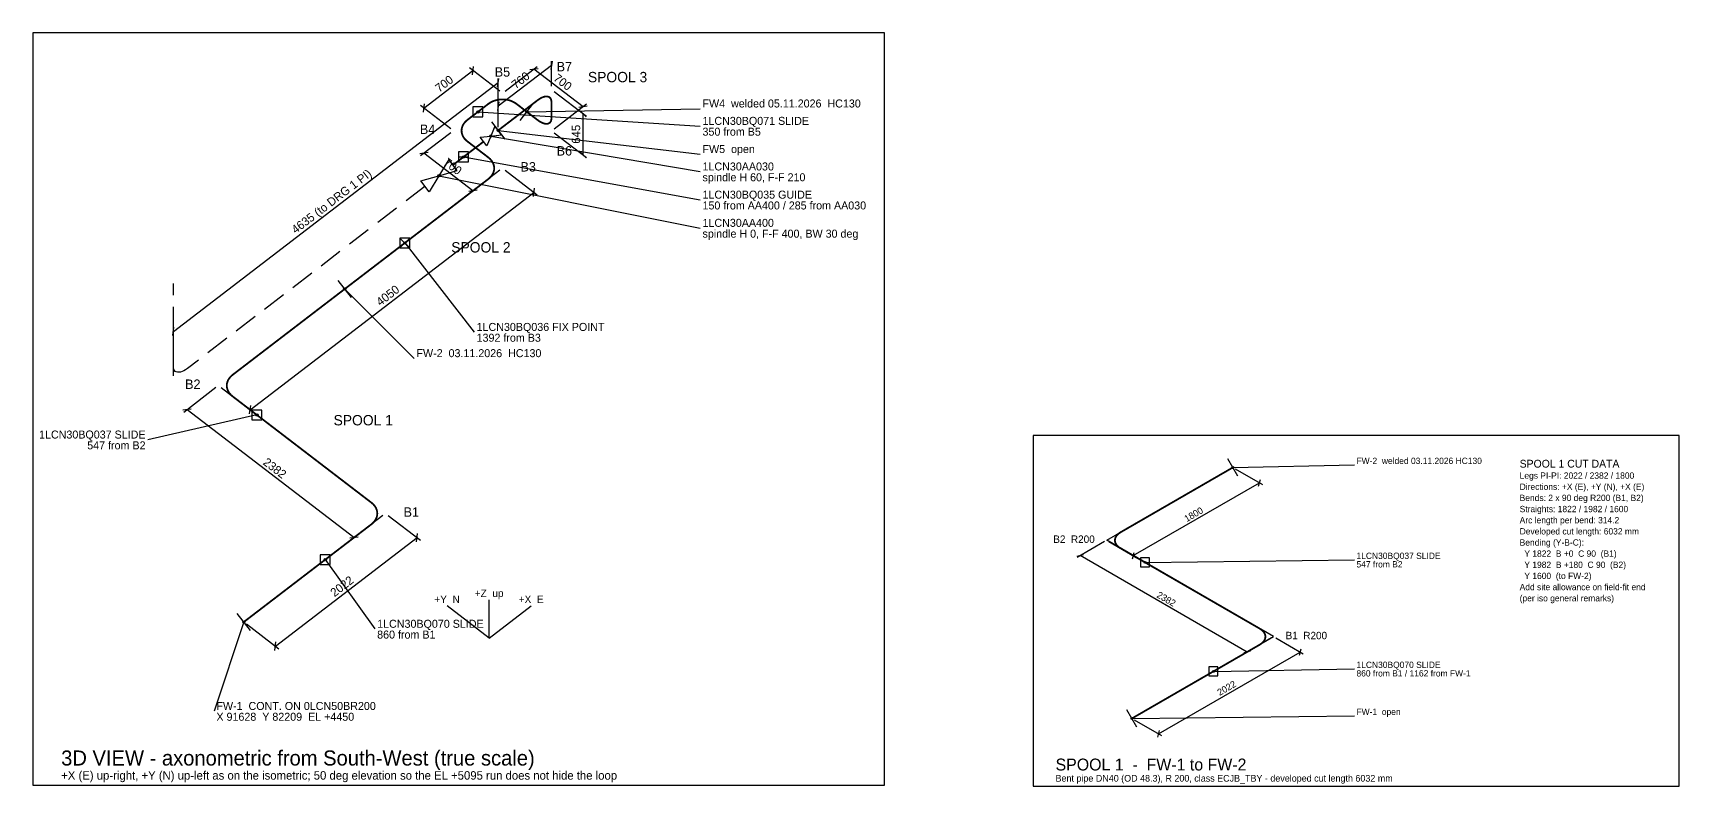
# Model space of a CAD drawing. Extents: x 0 to 61455, y 30 to 7631.
# Drawn here: x 30337 to 46945, y 30 to 7631 of the extents above; entities that cross this region are included whole.
import ezdxf
from ezdxf.enums import TextEntityAlignment as Align

# ---------------------------------------------------------------- set-up
doc = ezdxf.new("R2010")
doc.units = 0
doc.header["$LTSCALE"] = 20
doc.linetypes.add('DASHED', pattern=[18, 12, -6])
for name, color, linetype in [('ANNOT', 7, 'CONTINUOUS'), ('D-DIM', 7, 'CONTINUOUS'), ('D-DRG1-CONTEXT', 9, 'DASHED'), ('D-LEADER', 8, 'CONTINUOUS'), ('D-NORTH', 7, 'CONTINUOUS'), ('D-PIPE-ITEM8', 8, 'CONTINUOUS'), ('D-PIPE-SPOOL1', 5, 'CONTINUOUS'), ('D-PIPE-SPOOL2', 30, 'CONTINUOUS'), ('D-PIPE-SPOOL3', 3, 'CONTINUOUS'), ('D-SUPPORT', 2, 'CONTINUOUS'), ('D-TEXT', 7, 'CONTINUOUS'), ('D-VALVE', 1, 'CONTINUOUS'), ('D-WELD-DONE', 4, 'CONTINUOUS'), ('D-WELD-OPEN', 6, 'CONTINUOUS'), ('FRAME', 7, 'CONTINUOUS')]:
    doc.layers.add(name, color=color, linetype=linetype)

msp = doc.modelspace()

# ---------------------------------------------------------------- linework, layer by layer
at = {"layer": 'ANNOT'}
for points in [[(41170.5298, 2510.6407), (42443.322, 3245.4805)], [(42854.8582, 1538.2026), (41170.5298, 2510.6407)], [(41425.0882, 712.7325), (42854.8582, 1538.2026)]]:
    msp.add_lwpolyline(points, dxfattribs=at)
at = {"layer": 'D-DIM'}
for p, q in [((35574.379, 7345.8566), (35563.1506, 7261.0979)), ((35568.7648, 7092.468), (35568.7648, 7346.2273)), ((34281.8305, 6872.1236), (34776.8052, 7251.2962)), ((35047.3947, 7044.0126), (34742.8683, 7277.2934)), ((34771.191, 7208.9169), (34782.4194, 7293.6756)), ((35025.7495, 7087.2562), (35036.9778, 7172.0149)), ((35568.7648, 7303.4773), (35031.3636, 6891.8041)), ((35031.3636, 6680.7948), (35031.3636, 7172.3855)), ((35100.1854, 7044.0126), (35425.925, 7293.5436)), ((35349.6088, 7261.9323), (35434.3674, 7273.1606)), ((35391.9881, 7267.5465), (35886.9629, 6888.3738)), ((31753.9237, 4618.9709), (35031.3636, 7129.6355)), ((35595.1601, 7038.998), (35920.8997, 6789.467)), ((34552.42, 6664.84), (34247.8936, 6898.1207)), ((34276.2163, 6829.7442), (34287.4446, 6914.5029)), ((35036.9778, 6934.1834), (35025.7495, 6849.4248)), ((35031.3636, 6680.7948), (35031.3636, 6934.5541)), ((35595.1601, 6664.84), (35920.8997, 6914.371)), ((35844.5835, 6882.7596), (35929.3422, 6893.988)), ((35917.1914, 6785.2356), (35856.7343, 6845.6927)), ((35886.9629, 6400.8661), (35886.9629, 6815.4641)), ((34552.42, 6624.4), (34247.8936, 6391.1192)), ((35595.1601, 6624.4), (35920.8997, 6374.869)), ((34324.2098, 6422.7305), (34239.4511, 6411.5022)), ((34776.8052, 6037.9437), (34281.8305, 6417.1164)), ((35917.1914, 6370.6376), (35856.7343, 6431.0946)), ((35047.3947, 6245.2273), (34742.8683, 6011.9466)), ((35100.1854, 6245.2273), (35425.925, 5995.6963)), ((32528.2056, 3827.9088), (35391.9881, 6021.6935)), ((34819.1845, 6043.5579), (34734.4259, 6032.3295)), ((35386.3739, 5979.3141), (35397.6023, 6064.0728)), ((31748.3095, 4576.5915), (31759.5379, 4661.3502)), ((31753.9237, 4170.1302), (31753.9237, 4661.7209)), ((32183.6123, 4051.4427), (31857.8727, 3801.9117)), ((32236.4029, 4051.4427), (32562.1425, 3801.9117)), ((31934.1889, 3833.523), (31849.4302, 3822.2946)), ((33576.1379, 2537.6384), (31891.8095, 3827.9088)), ((32522.5915, 3785.5295), (32533.8198, 3870.2882)), ((42466.0552, 3232.3556), (42741.251, 3073.4728)), ((41439.2304, 2355.5078), (42712.0226, 3090.3477)), ((42703.2874, 3057.748), (42720.7578, 3122.9473)), ((33867.9406, 2761.1723), (33542.201, 2511.6413)), ((33920.7313, 2761.1723), (34246.4709, 2511.6413)), ((32782.7641, 1442.3712), (34212.534, 2537.6384)), ((33618.5172, 2543.2526), (33533.7586, 2532.0243)), ((34206.9198, 2495.2591), (34218.1482, 2580.0178)), ((41147.7966, 2497.5158), (40872.6008, 2338.6329)), ((41193.263, 2497.5158), (41468.4588, 2338.6329)), ((40934.4289, 2364.243), (40869.2296, 2346.7726)), ((42586.1576, 1383.0698), (40901.8292, 2355.5078)), ((41430.4952, 2322.9082), (41447.9656, 2388.1075)), ((32490.9614, 1665.905), (32816.7009, 1416.374)), ((42832.1249, 1525.0777), (42556.9291, 1366.1949)), ((42877.5914, 1525.0777), (43152.7872, 1366.1949)), ((32777.1499, 1399.9918), (32788.3783, 1484.7505)), ((41693.7888, 557.5996), (43123.5587, 1383.0698)), ((42618.7572, 1391.8049), (42553.5579, 1374.3346)), ((43114.8235, 1350.4701), (43132.2939, 1415.6694)), ((41447.8215, 699.6076), (41723.0172, 540.7248)), ((41685.0536, 525), (41702.524, 590.1993))]:
    msp.add_line(p, q, dxfattribs=at)
at = {"layer": 'D-DRG1-CONTEXT'}
msp.add_lwpolyline([(34292.4371, 6081.4942), (31895.3451, 4245.2152), (31876.8859, 4232.1745), (31858.7425, 4221.5565), (31841.2255, 4213.543), (31824.6344, 4208.2711), (31809.2532, 4205.831), (31795.3451, 4206.2644), (31783.148, 4209.5639), (31772.8706, 4215.6731), (31764.6888, 4224.4874), (31758.7425, 4235.856), (31755.1336, 4249.5844), (31753.9237, 4265.4377), (31753.9237, 5101.0616)], dxfattribs=at)
at = {"layer": 'D-LEADER'}
for p, q in [((34826.3027, 6834.2063), (37068.7648, 6690.9938)), ((35321.2774, 6834.2063), (37068.7648, 6866.5063)), ((35031.3636, 6647.5448), (37068.7648, 6406.4688)), ((34957.1174, 6590.6689), (37068.7648, 6230.9563)), ((34681.3458, 6379.4156), (37068.7648, 5946.4313)), ((34433.8584, 6189.8292), (37068.7648, 5661.9063)), ((34089.4974, 5511.4354), (34789.4974, 4611.4354)), ((33482.7998, 5046.6781), (34182.7998, 4346.6781)), ((32596.795, 3775.3663), (31496.795, 3525.3663)), ((42443.322, 3245.4805), (43672.0154, 3270.9805)), ((33286.2241, 2315.5516), (33786.2241, 1615.5516)), ((41557.3172, 2287.331), (43672.0154, 2312.831)), ((32464.566, 1686.125), (32164.566, 786.125)), ((42246.7463, 1187.1125), (43672.0154, 1212.6125)), ((41425.0882, 712.7325), (43672.0154, 738.2325))]:
    msp.add_line(p, q, dxfattribs=at)
for centre, radius in [((34826.3027, 6834.2063), 11.4), ((35321.2774, 6834.2063), 11.4), ((35031.3636, 6647.5448), 11.4), ((34957.1174, 6590.6689), 11.4), ((34681.3458, 6379.4156), 11.4), ((34433.8584, 6189.8292), 11.4), ((34089.4974, 5511.4354), 11.4), ((33482.7998, 5046.6781), 11.4), ((32596.795, 3775.3663), 11.4), ((42443.322, 3245.4805), 9), ((33286.2241, 2315.5516), 11.4), ((41557.3172, 2287.331), 9), ((32464.566, 1686.125), 11.4), ((42246.7463, 1187.1125), 9), ((41425.0882, 712.7325), 9)]:
    msp.add_circle(centre, radius, dxfattribs=at)
at = {"layer": 'D-NORTH'}
for q in [(34515.1757, 1848.6276), (34939.4398, 1909.295), (35363.7038, 1848.6276)]:
    msp.add_line((34939.4398, 1523.6224), q, dxfattribs=at)
at = {"layer": 'D-PIPE-ITEM8', "const_width": 18}
msp.add_lwpolyline([(34882.8712, 6533.793), (34575.2798, 6298.1643)], dxfattribs=at)
at = {"layer": 'D-PIPE-SPOOL1', "const_width": 18}
for points in [[(32464.566, 1686.125), (33752.9146, 2673.0573), (33770.1639, 2688.1246), (33784.6983, 2704.7879), (33796.2691, 2722.7618), (33804.6784, 2741.7389), (33809.7822, 2761.3945), (33811.4932, 2781.3923), (33809.7822, 2801.3901), (33804.6784, 2821.0457), (33796.2691, 2840.0228), (33784.6983, 2857.9967), (33770.1639, 2874.66), (33752.9146, 2889.7273), (32351.4289, 3963.3276), (32334.1796, 3978.395), (32319.6452, 3995.0582), (32308.0744, 4013.0322), (32299.6651, 4032.0093), (32294.5613, 4051.6649), (32292.8503, 4071.6627), (32294.5613, 4091.6604), (32299.6651, 4111.316), (32308.0744, 4130.2932), (32319.6452, 4148.2671), (32334.1796, 4164.9303), (32351.4289, 4179.9977), (33482.7998, 5046.6781)], [(41425.0882, 712.7325), (42713.4368, 1456.5537), (42730.6861, 1467.9096), (42745.2205, 1480.4681), (42756.7913, 1494.0146), (42765.2006, 1508.317), (42770.3044, 1523.1309), (42772.0154, 1538.2026), (42770.3044, 1553.2743), (42765.2006, 1568.0882), (42756.7913, 1582.3907), (42745.2205, 1595.9371), (42730.6861, 1608.4956), (42713.4368, 1619.8515), (41311.9512, 2428.9918), (41294.7018, 2440.3476), (41280.1674, 2452.9062), (41268.5966, 2466.4526), (41260.1873, 2480.7551), (41255.0835, 2495.569), (41253.3725, 2510.6407), (41255.0835, 2525.7124), (41260.1873, 2540.5262), (41268.5966, 2554.8287), (41280.1674, 2568.3752), (41294.7018, 2580.9337), (41311.9512, 2592.2896), (42443.322, 3245.4805)]]:
    msp.add_lwpolyline(points, dxfattribs=at)
at = {"layer": 'D-PIPE-SPOOL2', "const_width": 18}
msp.add_lwpolyline([(33482.7998, 5046.6781), (34932.3687, 6157.1123), (34949.618, 6172.1797), (34964.1524, 6188.8429), (34975.7232, 6206.8168), (34984.1325, 6225.7939), (34989.2363, 6245.4495), (34990.9473, 6265.4473), (34989.2363, 6285.4451), (34984.1325, 6305.1007), (34975.7232, 6324.0778), (34964.1524, 6342.0518), (34949.618, 6358.715), (34932.3687, 6373.7824), (34720.2367, 6536.2849), (34702.9874, 6551.3523), (34688.4529, 6568.0155), (34676.8821, 6585.9895), (34668.4729, 6604.9666), (34663.369, 6624.6222), (34661.658, 6644.62), (34663.369, 6664.6177), (34668.4729, 6684.2733), (34676.8821, 6703.2505), (34688.4529, 6721.2244), (34702.9874, 6737.8876), (34720.2367, 6752.955), (34932.3687, 6915.4576), (34952.0378, 6928.6713), (34973.7901, 6939.8053), (34997.2534, 6948.6691), (35022.0262, 6955.111), (35047.6848, 6959.0207), (35073.7901, 6960.3314), (35099.8953, 6959.0207), (35125.5539, 6955.111), (35150.3267, 6948.6691), (35173.7901, 6939.8053), (35195.5423, 6928.6713), (35215.2114, 6915.4576), (35321.2774, 6834.2063)], dxfattribs=at)
at = {"layer": 'D-PIPE-SPOOL3', "const_width": 18}
msp.add_lwpolyline([(35321.2774, 6834.2063), (35427.3434, 6752.955), (35445.8026, 6739.9143), (35463.946, 6729.2963), (35481.4631, 6721.2828), (35498.0541, 6716.0109), (35513.4353, 6713.5708), (35527.3434, 6714.0042), (35539.5406, 6717.3037), (35549.8179, 6723.4129), (35557.9997, 6732.2272), (35563.946, 6743.5958), (35567.5549, 6757.3242), (35568.7648, 6773.1775), (35568.7648, 6930.6605), (35567.5549, 6946.5138), (35563.946, 6960.2422), (35557.9997, 6971.6108), (35549.8179, 6980.4251), (35539.5406, 6986.5342), (35527.3434, 6989.8337), (35513.4353, 6990.2671), (35498.0541, 6987.827), (35481.4631, 6982.5551), (35463.946, 6974.5416), (35445.8026, 6963.9237), (35427.3434, 6950.8829), (35031.3636, 6647.5448)], dxfattribs=at)
at = {"layer": 'D-SUPPORT'}
for p, q in [((34631.3458, 6379.4156), (34731.3458, 6379.4156)), ((34039.4974, 5461.4354), (34139.4974, 5561.4354)), ((34139.4974, 5461.4354), (34039.4974, 5561.4354))]:
    msp.add_line(p, q, dxfattribs=at)
for points in [[(34776.3027, 6784.2063), (34876.3027, 6784.2063), (34876.3027, 6884.2063), (34776.3027, 6884.2063)], [(34631.3458, 6329.4156), (34731.3458, 6329.4156), (34731.3458, 6429.4156), (34631.3458, 6429.4156)], [(34039.4974, 5461.4354), (34139.4974, 5461.4354), (34139.4974, 5561.4354), (34039.4974, 5561.4354)], [(32546.795, 3725.3663), (32646.795, 3725.3663), (32646.795, 3825.3663), (32546.795, 3825.3663)], [(33236.2241, 2265.5516), (33336.2241, 2265.5516), (33336.2241, 2365.5516), (33236.2241, 2365.5516)], [(41512.3172, 2242.331), (41602.3172, 2242.331), (41602.3172, 2332.331), (41512.3172, 2332.331)], [(42201.7463, 1142.1125), (42291.7463, 1142.1125), (42291.7463, 1232.1125), (42201.7463, 1232.1125)]]:
    msp.add_lwpolyline(points, close=True, dxfattribs=at)
at = {"layer": 'D-VALVE'}
for points in [[(34997.917, 6691.2063), (34957.1174, 6590.6689), (35064.8103, 6603.8833)], [(34849.4246, 6577.4545), (34957.1174, 6590.6689), (34916.3178, 6490.1315)], [(34532.7113, 6353.7334), (34433.8584, 6189.8292), (34617.8482, 6242.5952)], [(34249.8686, 6137.0633), (34433.8584, 6189.8292), (34335.0055, 6025.9251)]]:
    msp.add_lwpolyline(points, close=True, dxfattribs=at)
at = {"layer": 'D-WELD-DONE'}
for p, q in [((35254.3842, 6746.8834), (35388.1707, 6921.5292)), ((33549.693, 4959.3551), (33415.9066, 5134.001)), ((42493.3216, 3158.8778), (42393.3224, 3332.0833))]:
    msp.add_line(p, q, dxfattribs=at)
at = {"layer": 'D-WELD-OPEN'}
for p, q in [((34964.4704, 6734.8677), (35098.2569, 6560.2219)), ((32531.4593, 1598.8021), (32397.6728, 1773.4479)), ((41475.0879, 626.1298), (41375.0886, 799.3353))]:
    msp.add_line(p, q, dxfattribs=at)
at = {"layer": 'FRAME'}
for points in [[(30336.94, 38), (38929.5298, 38), (38929.5298, 7631.2273), (30336.94, 7631.2273)], [(40429.5298, 30), (46945.3654, 30), (46945.3654, 3569.293), (40429.5298, 3569.293)]]:
    msp.add_lwpolyline(points, close=True, dxfattribs=at)

# ---------------------------------------------------------------- texts
at = {"layer": 'D-DIM'}
for s, height, rotation, p in [('700', 85.5, 37.4537, (34511.9864, 7084.3345)), ('760', 85.5, 37.4537, (35282.7328, 7120.2653)), ('700', 85.5, -37.4537, (35656.8069, 7100.5847)), ('645', 85.5, 90, (35858.4629, 6608.1651)), ('700', 85.5, -37.4537, (34546.6493, 6250.1546)), ('4635 (to DRG 1 PI)', 85.5, 37.4537, (33375.3123, 5896.9278)), ('4050', 85.5, 37.4537, (33942.7654, 4947.4257)), ('2382', 85.5, -37.4537, (32751.3051, 3205.3982)), ('1800', 67.5, 29.9998, (42064.3766, 2742.4134)), ('2022', 85.5, 37.4537, (33480.3176, 2012.6294)), ('2382', 67.5, -29.9998, (41755.2433, 1888.7744)), ('2022', 67.5, 29.9998, (42397.4239, 989.8203))]:
    msp.add_text(s, height=height, rotation=rotation, dxfattribs=at).set_placement(p, align=Align.CENTER)
at = {"layer": 'D-TEXT'}
for s, height, p in [('B7', 95, (35698.7648, 7243.7288)), ('B5', 95, (35073.7901, 7189.7142)), ('B4', 95, (34318.8153, 6611.37)), ('B6', 95, (35698.7648, 6393.6091)), ('B3', 95, (35333.7901, 6232.1973)), ('B2', 95, (31950.0076, 4038.4127)), ('B1', 95, (34154.3359, 2748.1423)), ('B2  R200', 75, (40840.5298, 2484.3907)), ('+Z  up', 76, (34939.4398, 1937.795)), ('+Y  N', 76, (34515.1757, 1877.1276)), ('+X  E', 76, (35363.7038, 1877.1276)), ('B1  R200', 75, (43184.8582, 1511.9526))]:
    msp.add_text(s, height=height, dxfattribs=at).set_placement(p, align=Align.CENTER)
for s, height, p in [('FW4  welded 05.11.2026  HC130', 80.75, (37092.5148, 6878.6188)), ('350 from B5', 80.75, (37092.5148, 6594.0938)), ('1LCN30BQ071 SLIDE', 80.75, (37092.5148, 6703.1063)), ('FW5  open', 80.75, (37092.5148, 6418.5813)), ('1LCN30AA030', 80.75, (37092.5148, 6243.0688)), ('spindle H 60, F-F 210', 80.75, (37092.5148, 6134.0563)), ('1LCN30BQ035 GUIDE', 80.75, (37092.5148, 5958.5438)), ('150 from AA400 / 285 from AA030', 80.75, (37092.5148, 5849.5313)), ('spindle H 0, F-F 400, BW 30 deg', 80.75, (37092.5148, 5565.0063)), ('1LCN30AA400', 80.75, (37092.5148, 5674.0188)), ('1LCN30BQ036 FIX POINT', 80.75, (34813.2474, 4623.5479)), ('1392 from B3', 80.75, (34813.2474, 4514.5354)), ('FW-2  03.11.2026  HC130', 80.75, (34206.5498, 4358.7906)), ('FW-2  welded 03.11.2026 HC130', 63.75, (43690.7654, 3280.543)), ('SPOOL 1 CUT DATA', 78.75, (45336.9904, 3244.293)), ('Legs PI-PI: 2022 / 2382 / 1800', 63.75, (45336.9904, 3131.793)), ('Directions: +X (E), +Y (N), +X (E)', 63.75, (45336.9904, 3019.293)), ('Straights: 1822 / 1982 / 1600', 63.75, (45336.9904, 2794.293)), ('Bends: 2 x 90 deg R200 (B1, B2)', 63.75, (45336.9904, 2906.793)), ('Arc length per bend: 314.2', 63.75, (45336.9904, 2681.793)), ('Developed cut length: 6032 mm', 63.75, (45336.9904, 2569.293)), ('Bending (Y-B-C):', 63.75, (45336.9904, 2456.793)), ('1LCN30BQ037 SLIDE', 63.75, (43690.7654, 2322.3935)), ('  Y 1822  B +0  C 90  (B1)', 63.75, (45336.9904, 2344.293)), ('547 from B2', 63.75, (43690.7654, 2236.331)), ('  Y 1982  B +180  C 90  (B2)', 63.75, (45336.9904, 2231.793)), ('  Y 1600  (to FW-2)', 63.75, (45336.9904, 2119.293)), ('Add site allowance on field-fit end', 63.75, (45336.9904, 2006.793)), ('(per iso general remarks)', 63.75, (45336.9904, 1894.293)), ('1LCN30BQ070 SLIDE', 80.75, (33809.9741, 1627.6641)), ('860 from B1', 80.75, (33809.9741, 1518.6516)), ('860 from B1 / 1162 from FW-1', 63.75, (43690.7654, 1136.1125)), ('1LCN30BQ070 SLIDE', 63.75, (43690.7654, 1222.175)), ('FW-1  CONT. ON 0LCN50BR200', 80.75, (32188.316, 798.2375)), ('X 91628  Y 82209  EL +4450', 80.75, (32188.316, 689.225)), ('FW-1  open', 63.75, (43690.7654, 747.795))]:
    msp.add_text(s, height=height, dxfattribs=at).set_placement(p)
for s, p in [('1LCN30BQ037 SLIDE', (31473.045, 3537.4788)), ('547 from B2', (31473.045, 3428.4663))]:
    msp.add_text(s, height=80.75, dxfattribs=at).set_placement(p, align=Align.RIGHT)
at = {"layer": 'FRAME'}
for s, height, p in [('3D VIEW - axonometric from South-West (true scale)', 152, (30621.94, 237.5)), ('+X (E) up-right, +Y (N) up-left as on the isometric; 50 deg elevation so the EL +5095 run does not hide the loop', 85.5, (30621.94, 95)), ('SPOOL 1  -  FW-1 to FW-2', 120, (40654.5298, 187.5)), ('Bent pipe DN40 (OD 48.3), R 200, class ECJB_TBY - developed cut length 6032 mm', 67.5, (40654.5298, 75))]:
    msp.add_text(s, height=height, dxfattribs=at).set_placement(p)
at = {"layer": 'TEXT'}
for s, p in [('SPOOL 3', (35936.4603, 7133.2687)), ('SPOOL 2', (34557.6021, 5415.0172)), ('SPOOL 1', (33370.3698, 3670.2813))]:
    msp.add_text(s, height=104.5, dxfattribs=at).set_placement(p)

doc.saveas('drawing.dxf')
